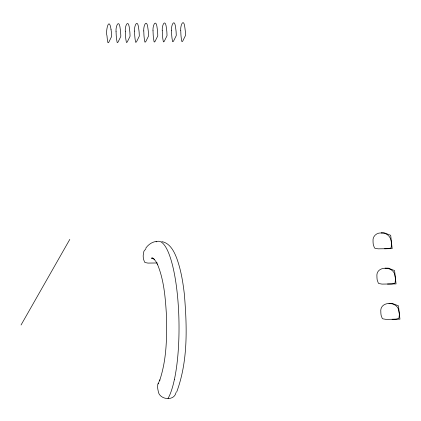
<?xml version="1.0" encoding="UTF-8"?>
<svg xmlns="http://www.w3.org/2000/svg" width="421" height="421" viewBox="0 0 421 421"><rect width="100%" height="100%" fill="white"/><g stroke="black" fill="none" stroke-linecap="round" stroke-linejoin="round"><path stroke-width="0.63" d="M175.978 392.604C174.289 401.708 158.759 399.766 158.164 390.82A25.897 23.355 29.7 0 1 157.617 387.257L157.775 384.452L159.906 379.926L159.612 380.626C166.879 359.208 167.032 336.121 166.363 313.74C165.285 296.989 163.906 279.781 157.391 264.125L157.707 264.83L156.007 261.646L154.018 259.078L154.56 259.604L152.118 257.989L153.844 258.436M176.62 392.193C188.203 361.107 187.045 326.833 184.361 294.258C182.977 282.17 180.983 270.04 176.841 258.557C174.178 251.479 170.016 243.075 161.78 241.591M168.021 398.498L169.247 396.119A81.264 19.224 89.1 0 0 174.368 379.642M21.05 324.991L69.802 239.386M145.798 248.122C148.266 244.617 152.023 241.938 156.354 241.412M145.966 248.7L143.887 251.269L143.187 255.594A25.807 23.276 29.7 0 0 143.482 259.094L144.577 262.067A2.2 1.984 29.7 0 0 145.203 262.567L147.971 263.088L157.291 262.967M381.173 232.96C376.506 232.555 372.306 236.544 373.043 241.338A25.807 23.276 29.7 0 0 373.338 244.833L374.432 247.806A2.2 1.984 29.7 0 0 375.053 248.306L378.111 248.832L392.167 248.648L390.693 235.318L384.436 232.871L381.173 232.918C385.836 232.645 390.414 235.834 391.035 240.644A25.897 23.355 29.7 0 1 391.577 244.206L391.167 247.548A2.2 1.984 29.7 0 1 390.656 248.064L388.288 248.653A30.554 27.554 29.7 0 1 387.146 248.706L384.605 248.764M385.062 268.182L388.33 268.13L394.588 270.577L396.056 283.907L382 284.096L378.947 283.565A2.2 1.984 29.7 0 1 378.326 283.065L377.227 280.097A25.807 23.276 29.7 0 1 376.937 276.597C375.59 265.451 394.251 265.656 394.93 275.902A25.897 23.355 29.7 0 1 395.472 279.465L395.061 282.807A2.2 1.984 29.7 0 1 394.551 283.328L392.177 283.912A30.554 27.554 29.7 0 1 391.041 283.97L387.494 284.038M388.957 303.441L392.225 303.394L398.477 305.841L399.95 319.165L385.894 319.355L382.842 318.829A2.2 1.984 29.7 0 1 382.215 318.329L381.121 315.355A25.807 23.276 29.7 0 1 380.831 311.861C379.484 300.715 398.14 300.92 398.819 311.161A25.897 23.355 29.7 0 1 399.366 314.729L398.955 318.071A2.2 1.984 29.7 0 1 398.445 318.586L396.072 319.176A30.554 27.554 29.7 0 1 394.935 319.229L392.056 319.286M153.376 258.368L151.407 258.126L152.86 258.315M111.007 29.27C108.913 15.54 105.413 31.707 106.992 35.822A25.897 6.126 89.1 0 0 107.35 39.448L107.892 42.479A2.2 0.521 89.1 0 0 108.071 42.763L108.665 42.374A30.554 7.231 89.1 0 0 108.923 41.968L111.502 36.732A2.2 0.521 89.1 0 0 111.576 36.006L111.412 32.727A25.807 6.104 89.1 0 0 111.007 29.27M156.091 241.88A81.264 19.224 89.1 0 1 159.543 241.37A81.669 19.324 89.1 0 1 177.225 293.084A81.669 19.324 89.1 0 1 174.373 379.668M158.028 383.915A2.2 1.984 29.7 0 1 158.543 383.394M116.049 31.354L116.233 35.68A25.897 6.126 89.1 0 0 116.591 39.306L117.133 42.337A2.2 0.521 89.1 0 0 117.312 42.621L117.906 42.232A30.554 7.231 89.1 0 0 118.164 41.832L120.748 36.59A2.2 0.521 89.1 0 0 120.816 35.864L120.653 32.585A25.807 6.104 89.1 0 0 120.248 29.128C119.18 18.308 115.57 25.949 116.049 31.354M125.29 31.212L125.474 35.538A25.897 6.126 89.1 0 0 125.832 39.164L126.374 42.195A2.2 0.521 89.1 0 0 126.553 42.479L127.147 42.089A30.554 7.231 89.1 0 0 127.405 41.69L129.989 36.448A2.2 0.521 89.1 0 0 130.057 35.722L129.894 32.443A25.807 6.104 89.1 0 0 129.489 28.986C128.421 18.166 124.811 25.807 125.29 31.212M134.531 31.07L134.715 35.396A25.897 6.126 89.1 0 0 135.073 39.021L135.615 42.053A2.2 0.521 89.1 0 0 135.794 42.337L136.388 41.947A30.554 7.231 89.1 0 0 136.646 41.547L139.23 36.306A2.2 0.521 89.1 0 0 139.298 35.58L139.135 32.301A25.807 6.104 89.1 0 0 138.73 28.844C137.662 18.024 134.052 25.665 134.531 31.07M143.772 30.928L143.956 35.253A25.897 6.126 89.1 0 0 144.314 38.879L144.856 41.911A2.2 0.521 89.1 0 0 145.035 42.195L145.634 41.805A30.554 7.231 89.1 0 0 145.887 41.405L148.471 36.164A2.2 0.521 89.1 0 0 148.539 35.438L148.376 32.159A25.807 6.104 89.1 0 0 147.971 28.702C146.918 17.892 143.287 25.528 143.772 30.928M153.012 30.786L153.197 35.111A25.897 6.126 89.1 0 0 153.56 38.737L154.097 41.768A2.2 0.521 89.1 0 0 154.275 42.053L154.875 41.663A30.554 7.231 89.1 0 0 155.128 41.263L157.712 36.022A2.2 0.521 89.1 0 0 157.78 35.296L157.622 32.017A25.807 6.104 89.1 0 0 157.212 28.56C156.144 17.74 152.534 25.381 153.012 30.786M162.259 30.644L162.438 34.969A25.897 6.126 89.1 0 0 162.801 38.595L163.337 41.626A2.2 0.521 89.1 0 0 163.516 41.911L164.116 41.521A30.554 7.231 89.1 0 0 164.369 41.121L166.953 35.88A2.2 0.521 89.1 0 0 167.021 35.154L166.863 31.875A25.807 6.104 89.1 0 0 166.453 28.418C165.385 17.598 161.775 25.239 162.259 30.644M171.5 30.501L171.679 34.827A25.897 6.126 89.1 0 0 172.042 38.453L172.578 41.484A2.2 0.521 89.1 0 0 172.763 41.768L173.357 41.379A30.554 7.231 89.1 0 0 173.61 40.979L176.194 35.738A2.2 0.521 89.1 0 0 176.262 35.011L176.104 31.733A25.807 6.104 89.1 0 0 175.694 28.275C174.631 17.456 171.015 25.097 171.5 30.501M180.741 30.359L180.919 34.685A25.897 6.126 89.1 0 0 181.283 38.311L181.819 41.342A2.2 0.521 89.1 0 0 182.004 41.626L182.598 41.237A30.554 7.231 89.1 0 0 182.856 40.837L185.435 35.596A2.2 0.521 89.1 0 0 185.503 34.869L185.345 31.591A25.807 6.104 89.1 0 0 184.935 28.133C183.872 17.314 180.256 24.955 180.741 30.359"/></g></svg>
